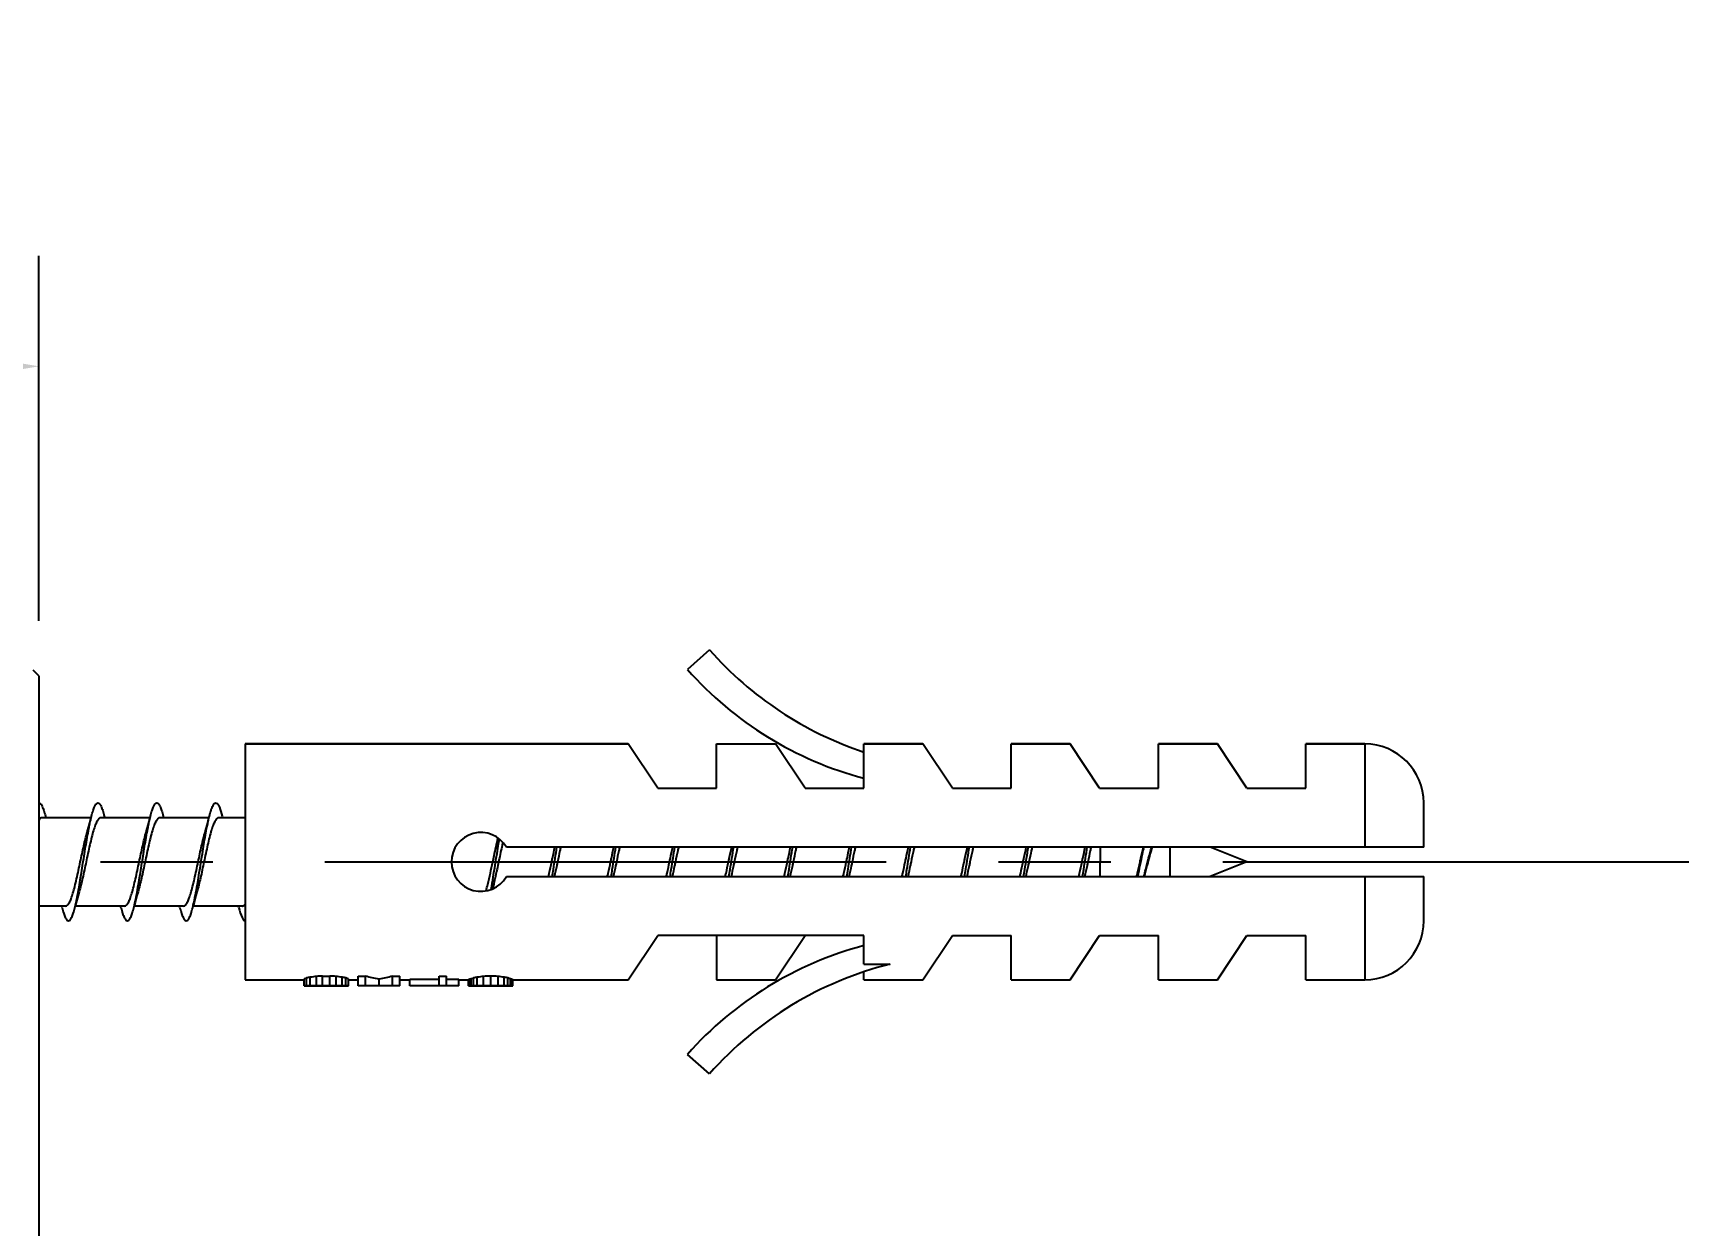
# Model space of a CAD drawing. Header units: millimetres. Extents: x 601 to 1195, y -13 to 407.
# Drawn here: x 1025.73 to 1044.46, y 306.61 to 320.1 of the extents above; entities that cross this region are included whole.
import ezdxf

# ---------------------------------------------------------------- set-up
doc = ezdxf.new("R2010")
doc.units = ezdxf.units.MM
doc.header["$LTSCALE"] = 0.1
doc.linetypes.add('CENTERX2', pattern=[101.6, 63.5, -12.7, 12.7, -12.7])
for name, color, linetype in [('02___PRT_ALL_AXES', 7, 'Continuous'), ('CENTER', 1, 'CENTERX2'), ('DEF_LAYER_AXIS', 7, 'Continuous'), ('DEF_LAYER_CURVE', 7, 'Continuous'), ('DEF_LAYER_CUT_FEAT', 7, 'Continuous'), ('DIM', 3, 'Continuous')]:
    doc.layers.add(name, color=color, linetype=linetype)
doc.styles.get("Standard").update_dxf_attribs({"font": 'arial.ttf'})
doc.dimstyles.new('ISO-25', dxfattribs={"dimtxt": 2.5, "dimasz": 2.5, "dimexe": 1.25, "dimexo": 0.625, "dimtad": 1, "dimlfac": 3, "dimtxsty": 'Standard', "dimcen": 2.5, "dimadec": 0, "dimazin": 0, "dimtfac": 1, "dimtmove": 0, "dimatfit": 3, "dimfxl": 0, "dimarcsym": 0})

# ---------------------------------------------------------------- blocks, each defined once
blk = doc.blocks.new('*D8')
at = {"layer": 'Defpoints', "color": 0}
for p in [(955.269, 316.331), (1025.798, 312.827), (955.269, 276.468)]:
    blk.add_point(p, dxfattribs=at)
at = {"layer": 'DIM', "color": 0, "lineweight": -2}
for p, q in [((955.269, 277.093), (955.269, 317.581)), ((1025.798, 313.452), (1025.798, 317.581)), ((1023.298, 316.331), (957.769, 316.331))]:
    blk.add_line(p, q, dxfattribs=at)
at = {"layer": 'DIM', "color": 0}
for points in [[(957.769, 316.748), (957.769, 315.914), (955.269, 316.331)], [(1023.298, 316.748), (1023.298, 315.914), (1025.798, 316.331)]]:
    blk.add_solid(points, dxfattribs=at)
at = {"layer": 'DIM', "color": 0, "insert": (990.533, 318.458), "char_height": 2.5, "attachment_point": 5}
blk.add_mtext('211,59', dxfattribs=at)

msp = doc.modelspace()

# ---------------------------------------------------------------- linework, layer by layer
at = {"color": 7, "linetype": 'Continuous'}
for p, q in [((1033.3834, 313.1248), (1033.1339, 312.9037)), ((1025.7981, 312.8271), (1025.7315, 312.8938)), ((1025.7981, 293.6271), (1025.7981, 312.8271)), ((1025.8703, 311.2456), (1025.875, 311.2271)), ((1026.5369, 311.2456), (1026.5417, 311.2271)), ((1027.2036, 311.2456), (1027.2083, 311.2271)), ((1027.8703, 311.2456), (1027.875, 311.2271)), ((1037.8055, 310.8938), (1037.8055, 310.7271)), ((1038.5948, 310.5605), (1038.5948, 310.8938)), ((1026.0593, 310.2086), (1026.0545, 310.2271)), ((1026.726, 310.2086), (1026.7212, 310.2271)), ((1027.3927, 310.2086), (1027.3878, 310.2271)), ((1028.0593, 310.2087), (1028.0546, 310.2271)), ((1028.1315, 309.3938), (1028.7981, 309.3938)), ((1028.7981, 309.3271), (1028.7981, 309.4038)), ((1029.2981, 309.3271), (1028.7981, 309.3271)), ((1028.8259, 309.3271), (1028.8259, 309.4145)), ((1028.8676, 309.3271), (1028.8676, 309.4228)), ((1028.937, 309.3271), (1028.937, 309.4326)), ((1029.0065, 309.3271), (1029.0065, 309.4361)), ((1029.0065, 309.4361), (1029.0898, 309.4361)), ((1029.0898, 309.3271), (1029.0898, 309.4361)), ((1029.1592, 309.3271), (1029.1592, 309.4326)), ((1029.2287, 309.3271), (1029.2287, 309.4228)), ((1029.2703, 309.3271), (1029.2703, 309.4145)), ((1029.2981, 309.3271), (1029.2981, 309.4038)), ((1029.2981, 309.3938), (1029.4092, 309.3938)), ((1029.4092, 309.3271), (1029.4092, 309.4361)), ((1029.4092, 309.4361), (1029.4926, 309.4361)), ((1029.8815, 309.3271), (1029.4092, 309.3271)), ((1029.4926, 309.3271), (1029.4926, 309.4361)), ((1029.6453, 309.3271), (1029.6453, 309.4021)), ((1029.7981, 309.3271), (1029.7981, 309.4361)), ((1029.7981, 309.4361), (1029.8815, 309.4361)), ((1029.8815, 309.3271), (1029.8815, 309.4361)), ((1029.8815, 309.3938), (1029.9926, 309.3938)), ((1029.9926, 309.3271), (1029.9926, 309.4006)), ((1029.9926, 309.4006), (1030.3259, 309.4006)), ((1030.5481, 309.3271), (1029.9926, 309.3271)), ((1030.3259, 309.3271), (1030.3259, 309.4361)), ((1030.3259, 309.4361), (1030.4092, 309.4361)), ((1030.4092, 309.3271), (1030.4092, 309.4361)), ((1030.4092, 309.4006), (1030.5481, 309.4006)), ((1030.5481, 309.3271), (1030.5481, 309.4006)), ((1030.5481, 309.3938), (1030.6592, 309.3938)), ((1030.6592, 309.3271), (1030.6592, 309.3953)), ((1031.1592, 309.3271), (1030.6592, 309.3271)), ((1030.6731, 309.3271), (1030.6731, 309.4006)), ((1030.687, 309.3271), (1030.687, 309.4056)), ((1030.7148, 309.3271), (1030.7148, 309.4145)), ((1030.7565, 309.3271), (1030.7565, 309.4228)), ((1030.8259, 309.3271), (1030.8259, 309.4326)), ((1030.9092, 309.3271), (1030.9092, 309.4361)), ((1030.9926, 309.3271), (1030.9926, 309.4326)), ((1031.062, 309.3271), (1031.062, 309.4228)), ((1031.1037, 309.3271), (1031.1037, 309.4145)), ((1031.1315, 309.3271), (1031.1315, 309.4056)), ((1031.1453, 309.3271), (1031.1453, 309.4006)), ((1031.1592, 309.3271), (1031.1592, 309.3953)), ((1031.1592, 309.3938), (1032.4648, 309.3938))]:
    msp.add_line(p, q, dxfattribs=at)
for points in [[(1026.3447, 311.0672), (1026.3617, 311.1279), (1026.3878, 311.2271)], [(1027.0113, 311.0672), (1027.0323, 311.1424), (1027.0545, 311.2271)], [(1027.678, 311.0672), (1027.699, 311.1424), (1027.7212, 311.2271)], [(1026.2516, 310.387), (1026.2399, 310.3459), (1026.219, 310.2686), (1026.2083, 310.2271)], [(1026.9182, 310.387), (1026.9065, 310.3459), (1026.8857, 310.2686), (1026.875, 310.2271)], [(1027.5849, 310.387), (1027.5732, 310.3459), (1027.5524, 310.2686), (1027.5417, 310.2271)]]:
    msp.add_lwpolyline(points, dxfattribs=at)
for centre, end in [((1036.416, 315.8112), 251.51482), ((1036.1665, 315.5901), 255.19848)]:
    msp.add_arc(centre, 4.0513, 221.536, end, dxfattribs=at)
at = {"color": 7, "linetype": 'Continuous', "extrusion": (0, 0, -1)}
for centre, major_axis, ratio, start_param, end_param in [((1028.7342, 310.7271), (0, 1.3333), 0.3916667, -3.3180387, -3.2642403), ((1028.5967, 310.7271), (0, 1.3333), 0.9791666, -3.3505569, -3.3180387), ((1028.4162, 310.7271), (-2.1759, 0), 0.612766, -1.8125047, -1.7797606), ((1027.3745, 310.7271), (-6.5278, 0), 0.2042553, -1.8234766, -1.8125047), ((1030.7217, 310.7271), (-6.5278, 0), 0.2042553, -1.3290879, -1.3181161), ((1029.6801, 310.7271), (-2.1759, 0), 0.6127662, -1.3618321, -1.3290879), ((1029.4995, 310.7271), (0, 1.3333), 0.9791667, -2.9651466, -2.9326284), ((1029.362, 310.7271), (0, 1.3333), 0.3916668, -3.018945, -2.9651466), ((1029.7687, 310.7271), (0, 1.3333), 0.8285259, -3.0296569, -2.8889124), ((1029.5219, 310.7271), (0, 1.3333), 0.8285255, -3.3942729, -3.2535284), ((1030.6467, 310.7271), (0, 1.3333), 0.1958326, -3.2428293, -3.1894833), ((1030.6291, 310.7271), (0, 1.3333), 0.3263877, -3.2749664, -3.2428293), ((1030.6002, 310.7271), (0, 1.3333), 0.4895842, -3.3180387, -3.2749664), ((1030.4856, 310.7271), (0, 1.3333), 0.9791667, -3.3505569, -3.3180387), ((1030.3051, 310.7271), (-2.1759, 0), 0.6127655, -1.8125047, -1.7797606), ((1028.9509, 310.7271), (-7.8333, 0), 0.1702128, -1.8234766, -1.8125047), ((1032.8676, 310.7271), (-7.8333, 0), 0.1702128, -1.3290879, -1.3181161), ((1031.5134, 310.7271), (-2.1759, 0), 0.6127669, -1.3618321, -1.3290879), ((1031.3328, 310.7271), (0, 1.3333), 0.9791667, -2.9651466, -2.9326284), ((1031.2183, 310.7271), (0, 1.3333), 0.4895842, -3.0082189, -2.9651466), ((1031.1893, 310.7271), (0, 1.3333), 0.3263877, -3.040356, -3.0082189), ((1031.1717, 310.7271), (0, 1.3333), 0.1958348, -3.093702, -3.040356)]:
    msp.add_ellipse(centre, major_axis=major_axis, ratio=ratio, start_param=start_param, end_param=end_param, dxfattribs=at)
at = {"color": 7, "linetype": 'Continuous'}
for points, knots in [([(1025.7981, 311.3938), (1025.8049, 311.3938), (1025.8159, 311.386), (1025.8261, 311.3714), (1025.8393, 311.3465), (1025.8545, 311.3042), (1025.8649, 311.2669), (1025.8703, 311.2456)], [0, 0, 0, 0, 0.1200169, 0.2079271, 0.3188639, 0.6126887, 1, 1, 1, 1]), ([(1026.3926, 311.2455), (1026.398, 311.2668), (1026.4084, 311.3041), (1026.4235, 311.3465), (1026.4368, 311.3714), (1026.4469, 311.386), (1026.4648, 311.3983), (1026.4826, 311.386), (1026.4927, 311.3714), (1026.506, 311.3465), (1026.5212, 311.3042), (1026.5315, 311.2669), (1026.5369, 311.2456)], [0, 0, 0, 0, 0.1936702, 0.3405998, 0.3960756, 0.4400399, 0.5000515, 0.5600487, 0.6039937, 0.659455, 0.8063529, 1, 1, 1, 1]), ([(1027.0593, 311.2456), (1027.0647, 311.2669), (1027.0751, 311.3042), (1027.0902, 311.3465), (1027.1035, 311.3714), (1027.1136, 311.386), (1027.1315, 311.3983), (1027.1493, 311.386), (1027.1594, 311.3714), (1027.1727, 311.3465), (1027.1878, 311.3041), (1027.1982, 311.2669), (1027.2036, 311.2456)], [0, 0, 0, 0, 0.1936333, 0.3405258, 0.3959854, 0.4399361, 0.4999338, 0.5599561, 0.6039154, 0.6593947, 0.8063225, 1, 1, 1, 1]), ([(1027.726, 311.2456), (1027.732, 311.2693), (1027.7411, 311.3022), (1027.7555, 311.3417), (1027.7655, 311.3635), (1027.7755, 311.3796), (1027.7856, 311.3903), (1027.797, 311.395), (1027.8043, 311.3929), (1027.8074, 311.3913)], [0, 0, 0, 0, 0.4065441, 0.5678381, 0.7001183, 0.8039488, 0.8819598, 0.9418824, 1, 1, 1, 1]), ([(1027.8074, 311.3913), (1027.8139, 311.3877), (1027.8264, 311.3725), (1027.8494, 311.3244), (1027.8617, 311.2794), (1027.8703, 311.2456)], [0, 0, 0, 0, 0.1387943, 0.3497036, 1, 1, 1, 1]), ([(1025.8309, 311.2271), (1025.8281, 311.2271), (1025.8142, 311.2243), (1025.8044, 311.2125), (1025.7981, 311.2034)], [0, 0, 0, 0, 0.2008745, 1, 1, 1, 1]), ([(1026.2036, 310.2087), (1026.2229, 310.2849), (1026.2643, 310.5068), (1026.3085, 310.7981), (1026.3539, 311.067), (1026.3787, 311.1906), (1026.3926, 311.2455)], [0, 0, 0, 0, 0.2238349, 0.6414592, 0.8388751, 1, 1, 1, 1]), ([(1026.4976, 311.2271), (1026.49, 311.2271), (1026.4716, 311.2161), (1026.4527, 311.1851), (1026.4324, 311.1386), (1026.4125, 311.0768), (1026.3922, 311.0018), (1026.3641, 310.8839), (1026.3445, 310.791), (1026.3309, 310.7271)], [0, 0, 0, 0, 0.0426345, 0.1081693, 0.2023942, 0.3243222, 0.4704477, 0.6357842, 1, 1, 1, 1]), ([(1026.8703, 310.2087), (1026.8896, 310.285), (1026.9309, 310.5068), (1026.9752, 310.7982), (1027.0206, 311.0671), (1027.0454, 311.1907), (1027.0593, 311.2456)], [0, 0, 0, 0, 0.2238476, 0.64149, 0.8388987, 1, 1, 1, 1]), ([(1027.1642, 311.2271), (1027.1566, 311.2271), (1027.1382, 311.216), (1027.1193, 311.1849), (1027.0991, 311.1385), (1027.0791, 311.0766), (1027.0588, 311.0016), (1027.0308, 310.8838), (1027.0111, 310.791), (1026.9976, 310.7271)], [0, 0, 0, 0, 0.0426779, 0.10828, 0.2025482, 0.3244933, 0.4706121, 0.6359156, 1, 1, 1, 1]), ([(1027.5369, 310.2087), (1027.5562, 310.285), (1027.5976, 310.5068), (1027.6418, 310.7982), (1027.6872, 311.0671), (1027.7121, 311.1907), (1027.726, 311.2456)], [0, 0, 0, 0, 0.2238473, 0.64149, 0.8388982, 1, 1, 1, 1]), ([(1027.831, 311.2271), (1027.8234, 311.2271), (1027.805, 311.2161), (1027.786, 311.1851), (1027.7658, 311.1386), (1027.7458, 311.0768), (1027.7255, 311.0018), (1027.6975, 310.8839), (1027.6778, 310.791), (1027.6643, 310.7271)], [0, 0, 0, 0, 0.0426466, 0.1081776, 0.2024049, 0.324335, 0.470455, 0.6357886, 1, 1, 1, 1]), ([(1026.2653, 310.7271), (1026.2782, 310.7881), (1026.3024, 310.902), (1026.3296, 311.0152), (1026.3447, 311.0672)], [0, 0, 0, 0, 0.5352239, 1, 1, 1, 1]), ([(1026.932, 310.7271), (1026.9449, 310.7881), (1026.9691, 310.902), (1026.9963, 311.0152), (1027.0113, 311.0672)], [0, 0, 0, 0, 0.5352283, 1, 1, 1, 1]), ([(1027.5986, 310.7271), (1027.6116, 310.7881), (1027.6358, 310.902), (1027.663, 311.0152), (1027.678, 311.0672)], [0, 0, 0, 0, 0.5352357, 1, 1, 1, 1]), ([(1030.9135, 310.417), (1030.9216, 310.4624), (1030.9536, 310.6515), (1030.9821, 310.8412), (1031.0069, 310.9847)], [0, 0, 0, 0, 0.240439, 1, 1, 1, 1]), ([(1030.932, 310.7271), (1030.937, 310.7508), (1030.9561, 310.8408), (1030.9758, 310.9307), (1030.9924, 310.9966)], [0, 0, 0, 0, 0.2623613, 1, 1, 1, 1]), ([(1031.0461, 310.9476), (1031.0419, 310.9301), (1031.0251, 310.8568), (1031.0095, 310.7832), (1030.9976, 310.7271)], [0, 0, 0, 0, 0.2388876, 1, 1, 1, 1]), ([(1031.5986, 310.7271), (1031.6017, 310.7414), (1031.6135, 310.7974), (1031.6256, 310.8534), (1031.635, 310.895)], [0, 0, 0, 0, 0.2541272, 1, 1, 1, 1]), ([(1031.6045, 310.5598), (1031.6091, 310.5874), (1031.6271, 310.6987), (1031.6445, 310.8101), (1031.6583, 310.8938)], [0, 0, 0, 0, 0.2480114, 1, 1, 1, 1]), ([(1031.7006, 310.895), (1031.6975, 310.8814), (1031.6851, 310.8255), (1031.6733, 310.7695), (1031.6643, 310.7271)], [0, 0, 0, 0, 0.243851, 1, 1, 1, 1]), ([(1032.2653, 310.7271), (1032.2683, 310.7414), (1032.2802, 310.7974), (1032.2922, 310.8533), (1032.3016, 310.895)], [0, 0, 0, 0, 0.2541402, 1, 1, 1, 1]), ([(1032.2711, 310.5594), (1032.2757, 310.5871), (1032.2938, 310.6988), (1032.3112, 310.8105), (1032.325, 310.8944)], [0, 0, 0, 0, 0.2480047, 1, 1, 1, 1]), ([(1032.3673, 310.895), (1032.3642, 310.8814), (1032.3518, 310.8255), (1032.3399, 310.7695), (1032.3309, 310.7271)], [0, 0, 0, 0, 0.2438442, 1, 1, 1, 1]), ([(1032.932, 310.7271), (1032.935, 310.7414), (1032.9469, 310.7974), (1032.9589, 310.8534), (1032.9683, 310.895)], [0, 0, 0, 0, 0.2541233, 1, 1, 1, 1]), ([(1032.9378, 310.5593), (1032.9423, 310.587), (1032.9604, 310.6989), (1032.9779, 310.8108), (1032.9918, 310.8948)], [0, 0, 0, 0, 0.2480085, 1, 1, 1, 1]), ([(1033.0339, 310.895), (1033.0309, 310.8814), (1033.0185, 310.8255), (1033.0066, 310.7695), (1032.9976, 310.7271)], [0, 0, 0, 0, 0.2438531, 1, 1, 1, 1]), ([(1033.5986, 310.7271), (1033.6017, 310.7414), (1033.6135, 310.7974), (1033.6256, 310.8534), (1033.635, 310.895)], [0, 0, 0, 0, 0.2541261, 1, 1, 1, 1]), ([(1033.6045, 310.5594), (1033.609, 310.5872), (1033.6271, 310.699), (1033.6446, 310.8109), (1033.6585, 310.895)], [0, 0, 0, 0, 0.248021, 1, 1, 1, 1]), ([(1033.7006, 310.895), (1033.6975, 310.8814), (1033.6851, 310.8255), (1033.6733, 310.7695), (1033.6643, 310.7271)], [0, 0, 0, 0, 0.2438384, 1, 1, 1, 1]), ([(1034.2653, 310.7271), (1034.2683, 310.7414), (1034.2802, 310.7974), (1034.2922, 310.8533), (1034.3016, 310.895)], [0, 0, 0, 0, 0.2541402, 1, 1, 1, 1]), ([(1034.2712, 310.5598), (1034.2758, 310.5875), (1034.2938, 310.6992), (1034.3113, 310.8109), (1034.3251, 310.8948)], [0, 0, 0, 0, 0.2480389, 1, 1, 1, 1]), ([(1034.3673, 310.895), (1034.3642, 310.8814), (1034.3518, 310.8255), (1034.3399, 310.7695), (1034.3309, 310.7271)], [0, 0, 0, 0, 0.2438532, 1, 1, 1, 1]), ([(1034.932, 310.7271), (1034.935, 310.7414), (1034.9469, 310.7974), (1034.9589, 310.8534), (1034.9683, 310.895)], [0, 0, 0, 0, 0.2541307, 1, 1, 1, 1]), ([(1034.938, 310.5604), (1034.9425, 310.588), (1034.9605, 310.6994), (1034.9779, 310.8108), (1034.9917, 310.8945)], [0, 0, 0, 0, 0.2480587, 1, 1, 1, 1]), ([(1035.0339, 310.895), (1035.0309, 310.8814), (1035.0185, 310.8255), (1035.0066, 310.7695), (1034.9976, 310.7271)], [0, 0, 0, 0, 0.2438432, 1, 1, 1, 1]), ([(1035.5986, 310.7271), (1035.6017, 310.7414), (1035.6135, 310.7974), (1035.6256, 310.8534), (1035.635, 310.895)], [0, 0, 0, 0, 0.2541252, 1, 1, 1, 1]), ([(1035.6046, 310.5602), (1035.6091, 310.5878), (1035.6271, 310.6992), (1035.6446, 310.8106), (1035.6583, 310.8943)], [0, 0, 0, 0, 0.2480423, 1, 1, 1, 1]), ([(1035.7006, 310.895), (1035.6975, 310.8814), (1035.6851, 310.8255), (1035.6733, 310.7695), (1035.6643, 310.7271)], [0, 0, 0, 0, 0.2438453, 1, 1, 1, 1]), ([(1036.2653, 310.7271), (1036.2683, 310.7414), (1036.2802, 310.7974), (1036.2922, 310.8533), (1036.3016, 310.895)], [0, 0, 0, 0, 0.2541396, 1, 1, 1, 1]), ([(1036.2713, 310.5604), (1036.2758, 310.588), (1036.2938, 310.6994), (1036.3113, 310.8108), (1036.325, 310.8945)], [0, 0, 0, 0, 0.2480601, 1, 1, 1, 1]), ([(1036.3673, 310.895), (1036.3642, 310.8814), (1036.3518, 310.8255), (1036.3399, 310.7695), (1036.3309, 310.7271)], [0, 0, 0, 0, 0.2438531, 1, 1, 1, 1]), ([(1036.932, 310.7271), (1036.935, 310.7414), (1036.9469, 310.7974), (1036.9589, 310.8534), (1036.9683, 310.895)], [0, 0, 0, 0, 0.2541329, 1, 1, 1, 1]), ([(1036.9379, 310.5602), (1036.9425, 310.5878), (1036.9605, 310.6993), (1036.978, 310.8109), (1036.9917, 310.8947)], [0, 0, 0, 0, 0.2480516, 1, 1, 1, 1]), ([(1037.0339, 310.895), (1037.0309, 310.8814), (1037.0185, 310.8255), (1037.0066, 310.7695), (1036.9976, 310.7271)], [0, 0, 0, 0, 0.2438399, 1, 1, 1, 1]), ([(1037.5986, 310.7271), (1037.6017, 310.7414), (1037.6135, 310.7973), (1037.6256, 310.8532), (1037.6349, 310.8948)], [0, 0, 0, 0, 0.2541976, 1, 1, 1, 1]), ([(1037.6046, 310.5599), (1037.6091, 310.5876), (1037.6272, 310.6992), (1037.6446, 310.8109), (1037.6584, 310.8948)], [0, 0, 0, 0, 0.2480433, 1, 1, 1, 1]), ([(1037.7006, 310.8949), (1037.6975, 310.8813), (1037.6851, 310.8254), (1037.6732, 310.7695), (1037.6643, 310.7271)], [0, 0, 0, 0, 0.2438339, 1, 1, 1, 1]), ([(1038.2977, 310.8944), (1038.2914, 310.8677), (1038.2669, 310.7565), (1038.2451, 310.6447), (1038.2277, 310.56)], [0, 0, 0, 0, 0.2402256, 1, 1, 1, 1]), ([(1038.2558, 310.7271), (1038.2591, 310.7416), (1038.2717, 310.7976), (1038.2848, 310.8536), (1038.2953, 310.895)], [0, 0, 0, 0, 0.2573791, 1, 1, 1, 1]), ([(1038.2987, 310.5602), (1038.3059, 310.5886), (1038.3341, 310.7005), (1038.3619, 310.8126), (1038.3869, 310.8951)], [0, 0, 0, 0, 0.2535294, 1, 1, 1, 1]), ([(1038.391, 310.895), (1038.387, 310.8817), (1038.3706, 310.8261), (1038.3557, 310.7699), (1038.3446, 310.7271)], [0, 0, 0, 0, 0.2381489, 1, 1, 1, 1]), ([(1026.0986, 310.2271), (1026.1063, 310.2271), (1026.1246, 310.2383), (1026.1436, 310.2693), (1026.1638, 310.3157), (1026.1838, 310.3776), (1026.2041, 310.4526), (1026.2321, 310.5704), (1026.2518, 310.6633), (1026.2653, 310.7271)], [0, 0, 0, 0, 0.0426607, 0.1082312, 0.2024718, 0.3244132, 0.4705412, 0.6358504, 1, 1, 1, 1]), ([(1026.3309, 310.7271), (1026.318, 310.6662), (1026.2938, 310.5523), (1026.2666, 310.439), (1026.2516, 310.387)], [0, 0, 0, 0, 0.5352396, 1, 1, 1, 1]), ([(1026.7653, 310.2271), (1026.773, 310.2271), (1026.7913, 310.2383), (1026.8102, 310.2693), (1026.8305, 310.3158), (1026.8504, 310.3776), (1026.8707, 310.4526), (1026.8988, 310.5704), (1026.9184, 310.6633), (1026.932, 310.7271)], [0, 0, 0, 0, 0.0426671, 0.1082554, 0.2025215, 0.3244697, 0.4705925, 0.6358964, 1, 1, 1, 1]), ([(1026.9976, 310.7271), (1026.9847, 310.6662), (1026.9605, 310.5523), (1026.9333, 310.439), (1026.9182, 310.387)], [0, 0, 0, 0, 0.5352399, 1, 1, 1, 1]), ([(1027.4319, 310.2271), (1027.4396, 310.2271), (1027.4579, 310.2382), (1027.4769, 310.2692), (1027.4971, 310.3157), (1027.5171, 310.3775), (1027.5374, 310.4525), (1027.5654, 310.5704), (1027.5851, 310.6633), (1027.5986, 310.7271)], [0, 0, 0, 0, 0.0426359, 0.1081735, 0.2024026, 0.3243355, 0.4704586, 0.6357897, 1, 1, 1, 1]), ([(1027.6643, 310.7271), (1027.6513, 310.6662), (1027.6271, 310.5523), (1027.5999, 310.439), (1027.5849, 310.387)], [0, 0, 0, 0, 0.5352477, 1, 1, 1, 1]), ([(1030.8566, 310.4011), (1030.8633, 310.425), (1030.8911, 310.5331), (1030.914, 310.6423), (1030.932, 310.7271)], [0, 0, 0, 0, 0.2226537, 1, 1, 1, 1]), ([(1030.9976, 310.7271), (1030.9918, 310.6999), (1030.9701, 310.5976), (1030.9477, 310.4955), (1030.9278, 310.4215)], [0, 0, 0, 0, 0.2668132, 1, 1, 1, 1]), ([(1031.5623, 310.5593), (1031.5654, 310.5729), (1031.5778, 310.6288), (1031.5897, 310.6848), (1031.5986, 310.7271)], [0, 0, 0, 0, 0.2438451, 1, 1, 1, 1]), ([(1031.6643, 310.7271), (1031.6612, 310.7129), (1031.6494, 310.6569), (1031.6373, 310.6009), (1031.6279, 310.5592)], [0, 0, 0, 0, 0.2541263, 1, 1, 1, 1]), ([(1032.229, 310.5592), (1032.232, 310.5729), (1032.2444, 310.6288), (1032.2563, 310.6848), (1032.2653, 310.7271)], [0, 0, 0, 0, 0.2438527, 1, 1, 1, 1]), ([(1032.3309, 310.7271), (1032.3279, 310.7129), (1032.316, 310.6569), (1032.304, 310.6009), (1032.2946, 310.5593)], [0, 0, 0, 0, 0.2541281, 1, 1, 1, 1]), ([(1032.8957, 310.5595), (1032.8988, 310.5731), (1032.9111, 310.6289), (1032.923, 310.6848), (1032.932, 310.7271)], [0, 0, 0, 0, 0.2438292, 1, 1, 1, 1]), ([(1032.9976, 310.7271), (1032.9946, 310.7129), (1032.9827, 310.657), (1032.9707, 310.6011), (1032.9613, 310.5595)], [0, 0, 0, 0, 0.2542041, 1, 1, 1, 1]), ([(1033.5623, 310.5593), (1033.5654, 310.5729), (1033.5778, 310.6288), (1033.5897, 310.6848), (1033.5986, 310.7271)], [0, 0, 0, 0, 0.2438432, 1, 1, 1, 1]), ([(1033.6643, 310.7271), (1033.6612, 310.7129), (1033.6494, 310.6569), (1033.6373, 310.6009), (1033.6279, 310.5592)], [0, 0, 0, 0, 0.2541225, 1, 1, 1, 1]), ([(1034.229, 310.5592), (1034.232, 310.5729), (1034.2444, 310.6288), (1034.2563, 310.6848), (1034.2653, 310.7271)], [0, 0, 0, 0, 0.2438525, 1, 1, 1, 1]), ([(1034.3309, 310.7271), (1034.3279, 310.7129), (1034.316, 310.6569), (1034.304, 310.6009), (1034.2946, 310.5593)], [0, 0, 0, 0, 0.2541401, 1, 1, 1, 1]), ([(1034.8956, 310.5592), (1034.8987, 310.5729), (1034.9111, 310.6288), (1034.923, 310.6848), (1034.932, 310.7271)], [0, 0, 0, 0, 0.243851, 1, 1, 1, 1]), ([(1034.9976, 310.7271), (1034.9946, 310.7129), (1034.9827, 310.6569), (1034.9707, 310.6009), (1034.9613, 310.5592)], [0, 0, 0, 0, 0.2541227, 1, 1, 1, 1]), ([(1035.5623, 310.5593), (1035.5654, 310.573), (1035.5778, 310.6288), (1035.5897, 310.6848), (1035.5986, 310.7271)], [0, 0, 0, 0, 0.2438314, 1, 1, 1, 1]), ([(1035.6643, 310.7271), (1035.6612, 310.7129), (1035.6494, 310.6569), (1035.6373, 310.601), (1035.628, 310.5593)], [0, 0, 0, 0, 0.2541589, 1, 1, 1, 1]), ([(1036.229, 310.5592), (1036.232, 310.5729), (1036.2444, 310.6288), (1036.2563, 310.6848), (1036.2653, 310.7271)], [0, 0, 0, 0, 0.2438523, 1, 1, 1, 1]), ([(1036.3309, 310.7271), (1036.3279, 310.7129), (1036.316, 310.6569), (1036.304, 310.6009), (1036.2946, 310.5593)], [0, 0, 0, 0, 0.2541334, 1, 1, 1, 1]), ([(1036.8956, 310.5592), (1036.8987, 310.5729), (1036.9111, 310.6288), (1036.923, 310.6848), (1036.932, 310.7271)], [0, 0, 0, 0, 0.2438523, 1, 1, 1, 1]), ([(1036.9976, 310.7271), (1036.9946, 310.7129), (1036.9827, 310.6569), (1036.9707, 310.6009), (1036.9613, 310.5593)], [0, 0, 0, 0, 0.2541249, 1, 1, 1, 1]), ([(1037.5623, 310.5593), (1037.5654, 310.5729), (1037.5778, 310.6288), (1037.5897, 310.6848), (1037.5986, 310.7271)], [0, 0, 0, 0, 0.2438386, 1, 1, 1, 1]), ([(1037.6643, 310.7271), (1037.6612, 310.7129), (1037.6494, 310.6569), (1037.6373, 310.6009), (1037.6279, 310.5593)], [0, 0, 0, 0, 0.2541388, 1, 1, 1, 1]), ([(1038.2177, 310.5593), (1038.2209, 310.5729), (1038.2338, 310.6288), (1038.2463, 310.6848), (1038.2558, 310.7271)], [0, 0, 0, 0, 0.2441468, 1, 1, 1, 1]), ([(1038.3446, 310.7271), (1038.3409, 310.713), (1038.3265, 310.657), (1038.3122, 310.6011), (1038.3011, 310.5594)], [0, 0, 0, 0, 0.2531765, 1, 1, 1, 1]), ([(1028.0987, 310.2271), (1028.1014, 310.2271), (1028.1154, 310.23), (1028.1252, 310.2418), (1028.1315, 310.2509)], [0, 0, 0, 0, 0.2008544, 1, 1, 1, 1]), ([(1026.0593, 310.2086), (1026.0647, 310.1873), (1026.0751, 310.1501), (1026.0902, 310.1077), (1026.1035, 310.0829), (1026.1136, 310.0683), (1026.1315, 310.0559), (1026.1493, 310.0683), (1026.1594, 310.0829), (1026.1727, 310.1078), (1026.1879, 310.1501), (1026.1982, 310.1874), (1026.2036, 310.2087)], [0, 0, 0, 0, 0.1936388, 0.340516, 0.3959984, 0.4399331, 0.4999419, 0.559968, 0.6039226, 0.6594205, 0.8063337, 1, 1, 1, 1]), ([(1026.726, 310.2086), (1026.7314, 310.1873), (1026.7417, 310.1501), (1026.7569, 310.1077), (1026.7702, 310.0829), (1026.7803, 310.0683), (1026.7981, 310.0559), (1026.816, 310.0683), (1026.8261, 310.0829), (1026.8393, 310.1078), (1026.8545, 310.1501), (1026.8649, 310.1874), (1026.8703, 310.2087)], [0, 0, 0, 0, 0.1936389, 0.3405133, 0.3959943, 0.4399266, 0.4999348, 0.5599613, 0.6039194, 0.6594171, 0.8063336, 1, 1, 1, 1]), ([(1027.3927, 310.2086), (1027.3981, 310.1873), (1027.4084, 310.1501), (1027.4236, 310.1077), (1027.4368, 310.0829), (1027.4469, 310.0683), (1027.4648, 310.0559), (1027.4827, 310.0683), (1027.4928, 310.0829), (1027.506, 310.1078), (1027.5212, 310.1501), (1027.5315, 310.1874), (1027.5369, 310.2087)], [0, 0, 0, 0, 0.193641, 0.3405153, 0.3959955, 0.4399269, 0.499935, 0.5599602, 0.6039208, 0.6594168, 0.8063349, 1, 1, 1, 1]), ([(1028.0593, 310.2087), (1028.0688, 310.1713), (1028.0826, 310.1226), (1028.1082, 310.0725), (1028.1246, 310.0605), (1028.1314, 310.0605)], [0, 0, 0, 0, 0.6812263, 0.8798054, 1, 1, 1, 1])]:
    msp.add_open_spline(points, degree=3, knots=knots, dxfattribs=at)
at = {"layer": '02___PRT_ALL_AXES', "color": 7, "linetype": 'Continuous'}
for p, q in [((1026.3878, 311.2271), (1025.8309, 311.2271)), ((1027.0545, 311.2271), (1026.4976, 311.2271)), ((1027.7212, 311.2271), (1027.1643, 311.2271)), ((1028.1315, 311.2271), (1027.8309, 311.2271)), ((1039.4648, 310.7271), (1039.0481, 310.8938)), ((1037.8055, 310.5605), (1037.8055, 310.7271)), ((1039.4648, 310.7271), (1039.0481, 310.5605)), ((1026.0986, 310.2271), (1025.7981, 310.2271)), ((1026.7653, 310.2271), (1026.2083, 310.2271)), ((1027.432, 310.2271), (1026.875, 310.2271)), ((1028.0986, 310.2271), (1027.5417, 310.2271))]:
    msp.add_line(p, q, dxfattribs=at)
at = {"layer": 'CENTER'}
msp.add_line((1018.873, 310.7271), (1044.4648, 310.7271), dxfattribs=at)
at = {"layer": 'DEF_LAYER_AXIS', "color": 7, "linetype": 'Continuous'}
for p, q in [((1028.1315, 312.0605), (1028.1315, 309.3938)), ((1028.1315, 312.0605), (1032.4648, 312.0605)), ((1035.1315, 312.0605), (1035.7981, 312.0605)), ((1036.7981, 312.0605), (1037.4648, 312.0605)), ((1038.4648, 312.0605), (1039.1315, 312.0605)), ((1040.1315, 312.0605), (1040.7981, 312.0605)), ((1040.7981, 312.0605), (1040.7981, 310.8938)), ((1041.4648, 310.8938), (1041.4648, 311.3938)), ((1041.4648, 310.8938), (1031.0868, 310.8938)), ((1031.0868, 310.5605), (1041.4648, 310.5605)), ((1040.7981, 310.5605), (1040.7981, 309.3938)), ((1041.4648, 310.0605), (1041.4648, 310.5605)), ((1035.1315, 309.5724), (1035.1315, 309.8938)), ((1035.1315, 309.5724), (1035.4292, 309.5724)), ((1035.1315, 309.3938), (1035.1315, 309.4854)), ((1028.1315, 309.3938), (1028.7981, 309.3938)), ((1029.2981, 309.3938), (1029.4092, 309.3938)), ((1029.8815, 309.3938), (1029.9926, 309.3938)), ((1030.5481, 309.3938), (1030.6592, 309.3938)), ((1031.1592, 309.3938), (1032.4648, 309.3938)), ((1035.1315, 309.3938), (1035.7981, 309.3938)), ((1036.7981, 309.3938), (1037.4648, 309.3938)), ((1038.4648, 309.3938), (1039.1315, 309.3938)), ((1040.1315, 309.3938), (1040.7981, 309.3938)), ((1033.3834, 308.3295), (1033.1339, 308.5505))]:
    msp.add_line(p, q, dxfattribs=at)
for centre, radius, start, end in [((1040.7981, 311.3938), 0.6667, 0, 90), ((1030.7981, 310.7271), 0.3333, 30, 330), ((1040.7981, 310.0605), 0.6667, 270, 0), ((1036.1665, 305.8641), 4.0513, 104.80152, 138.464), ((1036.416, 305.6431), 4.0513, 104.09682, 138.464)]:
    msp.add_arc(centre, radius, start, end, dxfattribs=at)
at = {"layer": 'DEF_LAYER_CURVE', "color": 40, "linetype": 'Continuous'}
for p, q in [((1028.7981, 309.3271), (1029.2981, 309.3271)), ((1029.8815, 309.3271), (1029.4092, 309.3271)), ((1030.5481, 309.3271), (1029.9926, 309.3271)), ((1030.6592, 309.3271), (1031.1592, 309.3271))]:
    msp.add_line(p, q, dxfattribs=at)
at = {"layer": 'DEF_LAYER_CUT_FEAT', "color": 7, "linetype": 'Continuous'}
for p, q in [((1032.4648, 312.0605), (1028.1315, 312.0605)), ((1032.7981, 311.5605), (1032.4648, 312.0605)), ((1033.4648, 311.5605), (1033.4648, 312.0605)), ((1033.4648, 312.0605), (1034.1315, 312.0605)), ((1034.4648, 311.5605), (1034.1315, 312.0605)), ((1035.1315, 311.5605), (1035.1315, 312.0605)), ((1035.7981, 312.0605), (1035.1315, 312.0605)), ((1036.1315, 311.5605), (1035.7981, 312.0605)), ((1036.7981, 311.5605), (1036.7981, 312.0605)), ((1037.4648, 312.0605), (1036.7981, 312.0605)), ((1037.7981, 311.5605), (1037.4648, 312.0605)), ((1038.4648, 311.5605), (1038.4648, 312.0605)), ((1039.1315, 312.0605), (1038.4648, 312.0605)), ((1039.4648, 311.5605), (1039.1315, 312.0605)), ((1040.1315, 311.5605), (1040.1315, 312.0605)), ((1040.7981, 312.0605), (1040.1315, 312.0605)), ((1032.7981, 311.5605), (1033.4648, 311.5605)), ((1034.4648, 311.5605), (1035.1315, 311.5605)), ((1036.1315, 311.5605), (1036.7981, 311.5605)), ((1037.7981, 311.5605), (1038.4648, 311.5605)), ((1039.4648, 311.5605), (1040.1315, 311.5605)), ((1032.4648, 309.3938), (1032.7981, 309.8938)), ((1035.1315, 309.8938), (1032.7981, 309.8938)), ((1033.4648, 309.8938), (1033.4648, 309.3938)), ((1034.1315, 309.3938), (1034.4648, 309.8938)), ((1035.7981, 309.3938), (1036.1315, 309.8938)), ((1036.1315, 309.8938), (1036.7981, 309.8938)), ((1036.7981, 309.3938), (1036.7981, 309.8938)), ((1037.4648, 309.3938), (1037.7981, 309.8938)), ((1037.7981, 309.8938), (1038.4648, 309.8938)), ((1038.4648, 309.3938), (1038.4648, 309.8938)), ((1039.1315, 309.3938), (1039.4648, 309.8938)), ((1039.4648, 309.8938), (1040.1315, 309.8938)), ((1040.1315, 309.3938), (1040.1315, 309.8938)), ((1033.4648, 309.3938), (1034.1315, 309.3938)), ((1035.1315, 309.3938), (1035.7981, 309.3938)), ((1036.7981, 309.3938), (1037.4648, 309.3938)), ((1038.4648, 309.3938), (1039.1315, 309.3938)), ((1040.1315, 309.3938), (1040.7981, 309.3938))]:
    msp.add_line(p, q, dxfattribs=at)

# ---------------------------------------------------------------- dimensions: what is measured, and where the dimension line sits
at = {"layer": 'DIM'}
dim = msp.add_linear_dim(base=(955.2688, 316.331), p1=(1025.7981, 312.8271), p2=(955.2688, 276.4681), dimstyle='ISO-25', dxfattribs=at)
dim.commit()
dim.dimension.update_dxf_attribs({"geometry": '*D8', "text_midpoint": (990.5334, 318.4584)})

doc.saveas('drawing.dxf')
